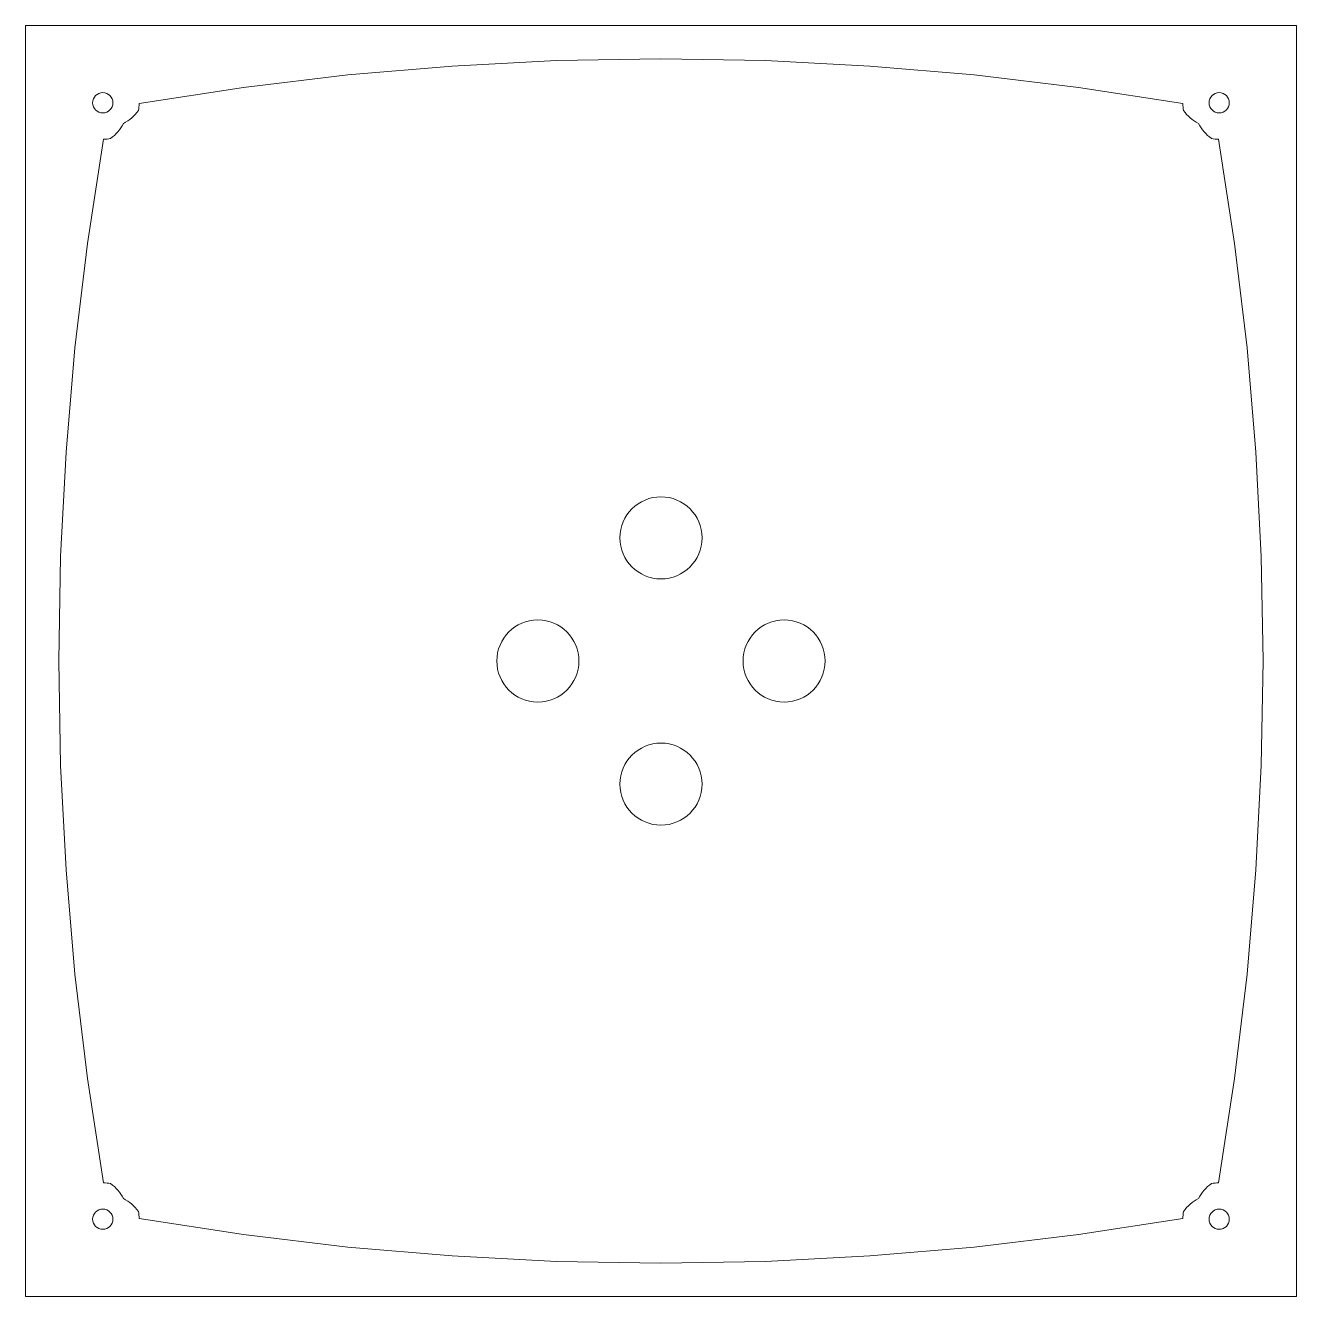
# Model space of a CAD drawing. Header units: millimetres. Extents: x 158 to 390, y 464 to 697.
import ezdxf

# ---------------------------------------------------------------- set-up
doc = ezdxf.new("R2010")
doc.units = ezdxf.units.MM

msp = doc.modelspace()

# ---------------------------------------------------------------- linework, layer by layer
at = {"color": 7, "linetype": 'Continuous', "lineweight": 18}
for p, q in [((157.64, 696.75), (157.64, 464.47)), ((157.64, 696.75), (389.91, 696.75)), ((389.91, 696.75), (389.91, 464.47)), ((157.64, 464.47), (389.91, 464.47))]:
    msp.add_line(p, q, dxfattribs=at)
at = {"color": 7, "linetype": 'Continuous', "lineweight": 18, "flags": 128}
for points in [[(178.42, 682.48), (197.49, 685.42), (216.56, 687.7), (235.63, 689.33), (254.7, 690.31), (273.77, 690.63), (292.84, 690.31), (311.91, 689.33), (330.99, 687.7), (350.06, 685.42), (369.13, 682.48)], [(171.9, 485.25), (168.96, 504.33), (166.68, 523.4), (165.05, 542.47), (164.07, 561.54), (163.75, 580.61), (164.07, 599.68), (165.05, 618.75), (166.68, 637.82), (168.96, 656.89), (171.9, 675.96)], [(375.65, 675.96), (378.58, 656.89), (380.86, 637.82), (382.49, 618.75), (383.47, 599.68), (383.8, 580.61), (383.47, 561.54), (382.49, 542.47), (380.86, 523.4), (378.58, 504.33), (375.65, 485.25)], [(178.42, 478.73), (197.49, 475.8), (216.56, 473.52), (235.63, 471.89), (254.7, 470.91), (273.77, 470.58), (292.84, 470.91), (311.91, 471.89), (330.99, 473.52), (350.06, 475.8), (369.13, 478.73)]]:
    msp.add_lwpolyline(points, dxfattribs=at)
at = {"color": 7, "linetype": 'Continuous', "lineweight": 18}
for centre, radius in [((171.77, 682.61), 1.85), ((375.77, 682.61), 1.85), ((273.77, 603.11), 7.5), ((251.27, 580.61), 7.5), ((296.27, 580.61), 7.5), ((273.77, 558.11), 7.5), ((171.77, 478.61), 1.85), ((375.77, 478.61), 1.85)]:
    msp.add_circle(centre, radius, dxfattribs=at)
for centre, start, end in [((171.9, 682.48), 348.6215, 0), ((375.65, 682.48), 180, 191.3752), ((171.9, 682.48), 270, 281.3697), ((375.65, 682.48), 258.6365, 270), ((171.9, 478.73), 78.6405, 90), ((375.65, 478.73), 90, 101.3533), ((171.9, 478.73), 0, 11.3596), ((375.65, 478.73), 168.6433, 180)]:
    msp.add_arc(centre, 6.52, start, end, dxfattribs=at)
at = {"color": 5, "linetype": 'Continuous', "lineweight": 0}
for points in [[(175.54, 678.84), (176.66, 679.42), (177.58, 680.2), (178.29, 681.2)], [(369.26, 681.2), (369.96, 680.21), (370.88, 679.42), (372, 678.84)], [(173.18, 676.09), (174.18, 676.8), (174.96, 677.72), (175.54, 678.84)], [(372, 678.84), (372.58, 677.72), (373.37, 676.8), (374.36, 676.09)], [(175.54, 482.38), (174.96, 483.5), (174.18, 484.42), (173.18, 485.13)], [(374.36, 485.13), (373.37, 484.42), (372.58, 483.5), (372, 482.38)], [(178.29, 480.02), (177.58, 481.01), (176.66, 481.8), (175.54, 482.38)], [(372, 482.38), (370.88, 481.8), (369.96, 481.01), (369.26, 480.02)]]:
    msp.add_open_spline(points, degree=3, dxfattribs=at)

doc.saveas('drawing.dxf')
